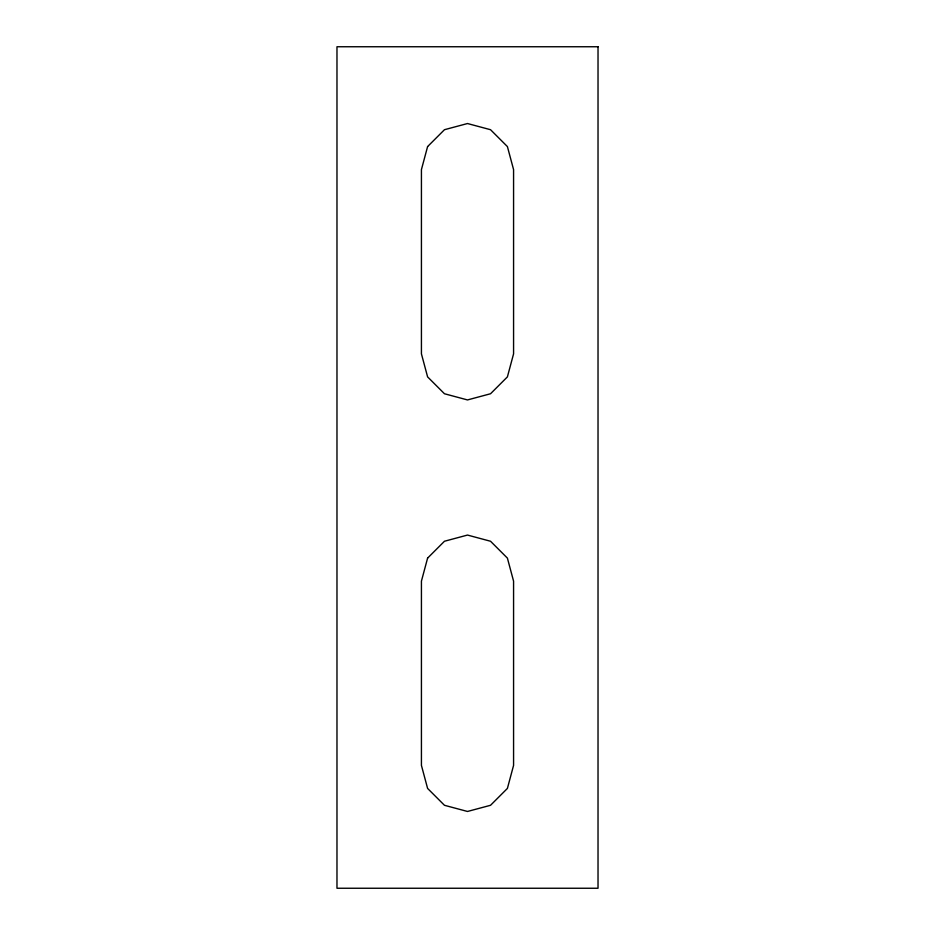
<?xml version="1.0" encoding="UTF-8"?>
<svg xmlns="http://www.w3.org/2000/svg" width="935" height="935" viewBox="0 0 935 935"><rect width="100%" height="100%" fill="white"/><g stroke="black" fill="none" stroke-linecap="round" stroke-linejoin="round"><path stroke-width="1.4" d="M427.599 146.573L421.428 169.597L421.428 353.862L427.599 376.887L444.464 393.752L467.5 399.935L490.536 393.752L507.401 376.887L513.572 353.862L513.572 169.597L507.401 146.573L490.536 129.708L467.5 123.537L444.464 129.708L427.599 146.573M427.599 558.113L421.428 581.138L421.428 765.403L427.599 788.427L444.464 805.292L467.5 811.463L490.536 805.292L507.401 788.427L513.572 765.403L513.572 581.138L507.401 558.113L490.536 541.248L467.5 535.065L444.464 541.248L427.599 558.113M598.026 46.75L336.974 46.75L336.974 888.25L598.026 888.25L598.026 46.75"/></g></svg>
